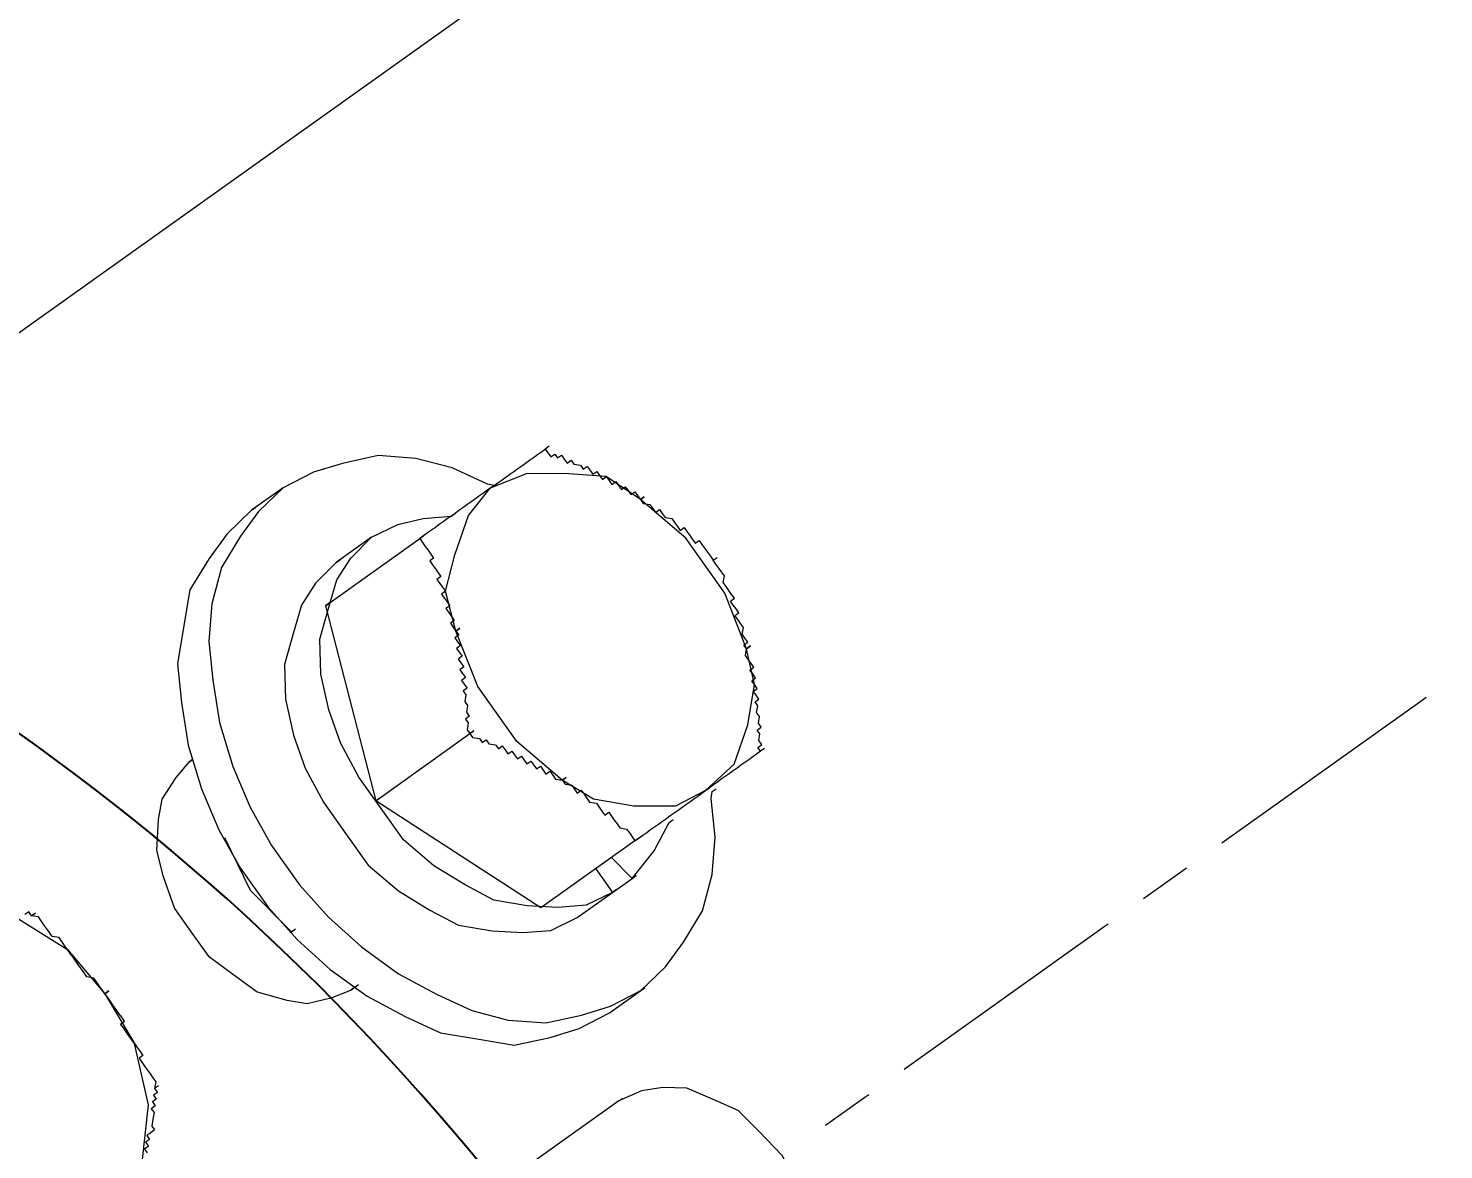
# Model space of a CAD drawing. Header units: feet. Extents: x 2321988 to 2329858, y 6722724 to 6730499.
# Drawn here: x 2326061.6606 to 2326061.8992, y 6726856.8237 to 6726857.0126 of the extents above; entities that cross this region are included whole.
import ezdxf

# ---------------------------------------------------------------- set-up
doc = ezdxf.new("R2010")
doc.units = ezdxf.units.FT
doc.header["$MEASUREMENT"] = 0
doc.header["$PDSIZE"] = 5
doc.layers.add('BESS Dimensions', color=3, linetype='Continuous')
doc.layers.add('C-BESS-EQUIPMENT', color=255, linetype='Continuous')
doc.styles.add('TG_DIMS', font='arial.ttf')
doc.dimstyles.new('TG-PROPOSED-ANNO', dxfattribs={"dimtxt": 0.1, "dimasz": 0.1, "dimexe": 0.05, "dimexo": 0.05, "dimgap": 0.02, "dimtad": 0, "dimtih": 1, "dimtoh": 1, "dimdsep": 46, "dimtxsty": 'TG_DIMS', "dimcen": 0, "dimclrd": 256, "dimclre": 256, "dimclrt": 256, "dimaunit": 1, "dimadec": 6, "dimazin": 2, "dimtfac": 1, "dimtofl": 0, "dimtmove": 1, "dimatfit": 3, "dimfxl": 1, "dimtolj": 1, "dimtzin": 0, "dimarcsym": 0})

# ---------------------------------------------------------------- blocks, each defined once
blk = doc.blocks.new('Midpoint Site Plan$0$P1730-01-0001')
at = {"color": 0, "linetype": 'ByBlock', "lineweight": -2, "extrusion": (0, 0, -1)}
blk.add_ellipse((17.214, 0), major_axis=(0, 4.086), ratio=0.833977, start_param=3.049307, end_param=6.375471, dxfattribs=at)
blk.add_ellipse((17.8421, 0), major_axis=(0, 4.086), ratio=0.833977, dxfattribs=at)
blk = doc.blocks.new('Midpoint Site Plan$0$A$C71e53a02')
at = {"lineweight": 9}
for points in [[(21.8184, 2.2462), (21.8087, 2.2462), (14.9971, 2.2462), (14.9971, -2.2559), (15.0069, -2.2559), (14.9971, -2.2559), (14.734, -2.2559)], [(17.6282, 1.681), (17.56, 1.6712), (17.5015, 1.6517), (17.4333, 1.6225), (17.3846, 1.5738), (17.3261, 1.5153), (17.2871, 1.4471), (17.2481, 1.3691), (17.2189, 1.2814), (17.1994, 1.1937), (17.1897, 1.106), (17.1897, 1.0086), (17.1994, 0.9209), (17.2189, 0.8332), (17.2481, 0.7455), (17.2871, 0.6675), (17.3261, 0.5993), (17.3846, 0.5408), (17.4333, 0.4921), (17.5015, 0.4629), (17.56, 0.4434), (17.6282, 0.4336), (17.7061, 0.4336), (17.7159, 0.4336), (17.7061, 0.4336)], [(17.7061, 1.681), (17.6379, 1.6712), (17.5795, 1.6517), (17.5113, 1.6225), (17.4528, 1.5738), (17.4041, 1.5153), (17.3651, 1.4471), (17.3261, 1.3691), (17.2969, 1.2814), (17.2774, 1.1937), (17.2676, 1.106), (17.2676, 1.0086), (17.2774, 0.9209), (17.2969, 0.8332), (17.3261, 0.7455), (17.3651, 0.6675), (17.4041, 0.5993), (17.4528, 0.5408), (17.5113, 0.4921), (17.5795, 0.4629), (17.6379, 0.4434), (17.7061, 0.4336), (17.7744, 0.4434), (17.8328, 0.4629), (17.901, 0.4921), (17.9595, 0.5408), (18.0082, 0.5993), (18.0472, 0.6675), (18.057, 0.6773), (18.0667, 0.6773)], [(18.057, 1.4373), (18.0472, 1.4373), (18.057, 1.4373), (18.0472, 1.4471), (18.0082, 1.5153), (17.9595, 1.5738), (17.901, 1.6225), (17.8328, 1.6517), (17.7744, 1.6712), (17.7061, 1.681), (17.6282, 1.681), (17.6379, 1.681)], [(17.7939, 1.4958), (17.8523, 1.4861), (17.901, 1.4666), (17.9498, 1.4373), (17.9595, 1.4373)], [(16.7901, 1.2717), (16.7901, 1.2814), (16.7804, 1.2814)], [(16.7609, 1.2912), (16.8096, 1.1742), (16.8194, 1.0573), (16.8096, 0.9404), (16.8096, 0.9306), (16.8096, 0.9209), (16.8096, 0.9111), (16.7999, 0.9111), (16.7999, 0.9014), (16.7999, 0.8916), (16.7999, 0.8819), (16.7999, 0.8722), (16.7999, 0.8624), (16.7999, 0.8527), (16.7901, 0.8429)], [(17.6477, 1.4373), (17.6379, 1.4373), (17.4918, 1.0573), (17.7256, 1.0573), (17.7354, 1.0573), (17.7256, 1.0573)], [(17.6379, 1.4373), (17.8718, 1.4373), (17.8816, 1.4373), (17.8718, 1.4373), (17.8718, 1.4276), (17.8718, 1.4179), (17.8718, 1.4081), (17.8718, 1.3984), (17.8718, 1.3886), (17.8621, 1.3886), (17.8621, 1.3789), (17.8621, 1.3691), (17.8621, 1.3594), (17.8621, 1.3496), (17.8523, 1.3496), (17.8523, 1.3399), (17.8523, 1.3302), (17.8523, 1.3204), (17.8426, 1.3204), (17.8426, 1.3107), (17.8426, 1.3009), (17.8426, 1.2912), (17.8328, 1.2912), (17.8328, 1.2814), (17.8328, 1.2717), (17.8328, 1.2619), (17.8231, 1.2619), (17.8231, 1.2522), (17.8231, 1.2425), (17.8328, 1.2425), (17.8231, 1.2425), (17.8523, 1.3204), (17.9108, 1.3691), (17.979, 1.4179), (18.0472, 1.4373), (18.0375, 1.4373), (18.0277, 1.4373), (18.018, 1.4373), (18.0082, 1.4373), (17.9985, 1.4373), (17.9887, 1.4373), (17.979, 1.4373), (17.9693, 1.4373), (17.9595, 1.4373), (17.9498, 1.4373), (17.94, 1.4373), (17.9303, 1.4373), (17.9205, 1.4373), (17.9108, 1.4373), (17.901, 1.4373), (17.8913, 1.4373), (17.8718, 1.4373)], [(17.8913, 1.4373), (17.8913, 1.4373)], [(17.901, 1.4373), (17.901, 1.4373)], [(17.9108, 1.4373), (17.9108, 1.4373)], [(17.9205, 1.4373), (17.9205, 1.4373)], [(17.9205, 1.4373), (17.9205, 1.4373)], [(17.9205, 1.4373), (17.9205, 1.4373)], [(17.9303, 1.4373), (17.9303, 1.4373)], [(17.9303, 1.4373), (17.9303, 1.4373)], [(17.94, 1.4373), (17.94, 1.4373)], [(17.94, 1.4373), (17.94, 1.4373)], [(17.9498, 1.4373), (17.9498, 1.4373)], [(17.9498, 1.4373), (17.9498, 1.4373)], [(17.9498, 1.4373), (17.9498, 1.4373)], [(17.9595, 1.4373), (17.9595, 1.4373)], [(17.9595, 1.4373), (17.9595, 1.4373)], [(17.9693, 1.4373), (17.9693, 1.4373)], [(17.9693, 1.4373), (17.9693, 1.4373)], [(17.9693, 1.4373), (17.9693, 1.4373)], [(17.979, 1.4373), (17.979, 1.4373)], [(17.979, 1.4373), (17.979, 1.4373)], [(17.9887, 1.4373), (17.9887, 1.4373)], [(17.9887, 1.4373), (17.9887, 1.4373)], [(17.9887, 1.4373), (17.9887, 1.4373)], [(17.9985, 1.4373), (17.9985, 1.4373)], [(17.9985, 1.4373), (17.9985, 1.4373)], [(18.0082, 1.4373), (18.0082, 1.4373)], [(18.0082, 1.4373), (18.0082, 1.4373)], [(18.0082, 1.4373), (18.0082, 1.4373)], [(18.0082, 1.4373), (18.0082, 1.4373)], [(18.0082, 1.4373), (18.0082, 1.4373)], [(18.0082, 1.4373), (18.0082, 1.4373)], [(18.018, 1.4373), (18.018, 1.4373)], [(18.018, 1.4373), (18.018, 1.4373)], [(18.018, 1.4373), (18.018, 1.4373)], [(18.0277, 1.4373), (18.0277, 1.4373)], [(18.0277, 1.4373), (18.0277, 1.4373)], [(18.0277, 1.4373), (18.0277, 1.4373)], [(18.0375, 1.4373), (18.0375, 1.4373)], [(18.0375, 1.4373), (18.0375, 1.4373)], [(18.0375, 1.4373), (18.0375, 1.4373)], [(18.0472, 1.4373), (18.0472, 1.4373)], [(18.1836, 0.687), (18.1836, 0.6967), (18.1934, 0.6967), (18.1934, 0.7065), (18.2031, 0.7162), (18.2031, 0.726), (18.2129, 0.726), (18.2129, 0.7357), (18.2226, 0.7455), (18.2226, 0.7552), (18.2324, 0.765), (18.2324, 0.7747), (18.2421, 0.7747), (18.2421, 0.7844), (18.2421, 0.7942), (18.2519, 0.7942), (18.2519, 0.8039), (18.2811, 0.8722), (18.3103, 0.9891), (18.3103, 1.1255), (18.2811, 1.2425), (18.2519, 1.3204), (18.1934, 1.3691), (18.1252, 1.4179), (18.0472, 1.4373), (18.057, 1.4373), (18.0667, 1.4373), (18.0764, 1.4373), (18.0862, 1.4373), (18.0959, 1.4373), (18.1057, 1.4373), (18.1154, 1.4373), (18.1252, 1.4373), (18.1349, 1.4373), (18.1447, 1.4373), (18.1544, 1.4373), (18.1642, 1.4373), (18.1739, 1.4373), (18.1836, 1.4373)], [(18.057, 1.4373), (18.057, 1.4373)], [(18.0667, 1.4373), (18.0667, 1.4373)], [(18.0764, 1.4373), (18.0764, 1.4373)], [(18.0764, 1.4373), (18.0764, 1.4373)], [(18.0764, 1.4373), (18.0764, 1.4373)], [(18.0764, 1.4373), (18.0764, 1.4373)], [(18.0862, 1.4373), (18.0862, 1.4373)], [(18.0862, 1.4373), (18.0862, 1.4373)], [(18.0862, 1.4373), (18.0862, 1.4373)], [(18.0959, 1.4373), (18.0959, 1.4373)], [(18.0959, 1.4373), (18.0959, 1.4373)], [(18.0959, 1.4373), (18.0959, 1.4373)], [(18.0959, 1.4373), (18.0959, 1.4373)], [(18.1057, 1.4373), (18.1057, 1.4373)], [(18.1057, 1.4373), (18.1057, 1.4373)], [(18.1057, 1.4373), (18.1057, 1.4373)], [(18.1154, 1.4373), (18.1154, 1.4373)], [(18.1154, 1.4373), (18.1154, 1.4373)], [(18.1154, 1.4373), (18.1154, 1.4373)], [(18.1154, 1.4373), (18.1154, 1.4373)], [(18.1154, 1.4373), (18.1154, 1.4373)], [(18.1154, 1.4373), (18.1154, 1.4373)], [(18.1252, 1.4373), (18.1252, 1.4373)], [(18.1252, 1.4373), (18.1252, 1.4373)], [(18.1252, 1.4373), (18.1252, 1.4373)], [(18.1252, 1.4373), (18.1252, 1.4373)], [(18.1252, 1.4373), (18.1252, 1.4373)], [(18.1252, 1.4373), (18.1252, 1.4373)], [(18.1252, 1.4373), (18.1252, 1.4373)], [(18.1252, 1.4373), (18.1252, 1.4373)], [(18.1349, 1.4373), (18.1349, 1.4373)], [(18.1349, 1.4373), (18.1349, 1.4373)], [(18.1349, 1.4373), (18.1349, 1.4373)], [(18.1349, 1.4373), (18.1349, 1.4373)], [(18.1349, 1.4373), (18.1349, 1.4373)], [(18.1349, 1.4373), (18.1349, 1.4373)], [(18.1349, 1.4373), (18.1349, 1.4373)], [(18.1349, 1.4373), (18.1349, 1.4373)], [(18.1349, 1.4373), (18.1349, 1.4373)], [(18.1447, 1.4373), (18.1447, 1.4373)], [(18.1447, 1.4373), (18.1447, 1.4373)], [(18.1447, 1.4373), (18.1447, 1.4373)], [(18.1447, 1.4373), (18.1447, 1.4373)], [(18.1447, 1.4373), (18.1447, 1.4373)], [(18.1447, 1.4373), (18.1447, 1.4373)], [(18.1447, 1.4373), (18.1447, 1.4373)], [(18.1447, 1.4373), (18.1447, 1.4373)], [(18.1447, 1.4373), (18.1447, 1.4373)], [(18.1544, 1.4373), (18.1544, 1.4373)], [(18.1544, 1.4373), (18.1544, 1.4373)], [(18.1544, 1.4373), (18.1544, 1.4373)], [(18.1544, 1.4373), (18.1544, 1.4373)], [(18.1544, 1.4373), (18.1544, 1.4373)], [(18.1544, 1.4373), (18.1544, 1.4373)], [(18.1544, 1.4373), (18.1544, 1.4373)], [(18.1544, 1.4373), (18.1544, 1.4373)], [(18.1544, 1.4373), (18.1544, 1.4373)], [(18.1544, 1.4373), (18.1544, 1.4373)], [(18.1642, 1.4373), (18.1642, 1.4373)], [(18.1642, 1.4373), (18.1642, 1.4373)], [(18.1642, 1.4373), (18.1642, 1.4373)], [(18.1642, 1.4373), (18.1642, 1.4373)], [(18.1642, 1.4373), (18.1642, 1.4373)], [(18.1642, 1.4373), (18.1642, 1.4373)], [(18.1642, 1.4373), (18.1642, 1.4373)], [(18.1642, 1.4373), (18.1642, 1.4373)], [(18.1739, 1.4373), (18.1739, 1.4373)], [(18.1739, 1.4373), (18.1739, 1.4373)], [(18.1739, 1.4373), (18.1739, 1.4373)], [(18.1739, 1.4373), (18.1739, 1.4373)], [(18.1739, 1.4373), (18.1739, 1.4373)], [(18.1934, 1.4373), (18.1836, 1.4373), (18.1836, 1.4179), (18.1934, 1.4179), (18.1934, 1.4081), (18.2031, 1.4081), (18.2031, 1.3984), (18.2031, 1.3886), (18.2129, 1.3886), (18.2129, 1.3789), (18.2226, 1.3691), (18.2226, 1.3594), (18.2324, 1.3594), (18.2324, 1.3496), (18.2324, 1.3399), (18.2421, 1.3399), (18.2421, 1.3302), (18.2421, 1.3204), (18.2519, 1.3204), (18.2519, 1.3107), (18.2519, 1.3009), (18.2616, 1.3009), (18.2616, 1.2912), (18.2616, 1.2814), (18.2713, 1.2814), (18.2713, 1.2717), (18.2713, 1.2619), (18.2811, 1.2619), (18.2811, 1.2522), (18.2811, 1.2425), (18.2908, 1.2425), (18.2811, 1.2425), (18.2811, 1.2327), (18.2908, 1.223), (18.2908, 1.2132), (18.2908, 1.2035), (18.3006, 1.2035), (18.3006, 1.1937), (18.3006, 1.184), (18.3103, 1.1742), (18.3103, 1.1645), (18.3103, 1.1547), (18.3103, 1.145), (18.3201, 1.145), (18.3201, 1.1353), (18.3201, 1.1255), (18.3201, 1.1158), (18.3201, 1.106), (18.3298, 1.106), (18.3298, 1.0963), (18.3298, 1.0865), (18.3298, 1.0768), (18.3298, 1.067), (18.3298, 1.0573)], [(17.8718, 1.4179), (17.8718, 1.4179)], [(17.8718, 1.4081), (17.8718, 1.4081)], [(17.8718, 1.4081), (17.8718, 1.4081)], [(17.8718, 1.4081), (17.8718, 1.4081)], [(16.7999, 0.8429), (16.7901, 0.8429), (16.7901, 0.8332), (16.7804, 0.8332), (16.7804, 0.8234), (16.7707, 0.8234), (16.7707, 0.8137), (16.7609, 0.8137), (16.7609, 0.8039), (16.7512, 0.7942), (16.7414, 0.7844), (16.7414, 0.7747), (16.7317, 0.7747), (16.7219, 0.7747), (16.7219, 0.765), (16.7122, 0.765), (16.7122, 0.7552), (16.7024, 0.7552), (16.7024, 0.7455)], [(17.8621, 1.3886), (17.8621, 1.3886)], [(17.8621, 1.3789), (17.8621, 1.3789)], [(17.8621, 1.3789), (17.8621, 1.3789)], [(17.8621, 1.3789), (17.8621, 1.3789)], [(17.8718, 1.3984), (17.8718, 1.3984)], [(17.8718, 1.3984), (17.8718, 1.3984)], [(18.2031, 1.3984), (18.2031, 1.3984)], [(18.2031, 1.3984), (18.2031, 1.3984)], [(18.2031, 1.3886), (18.2031, 1.3886)], [(18.2129, 1.3789), (18.2129, 1.3789)], [(18.2129, 1.3789), (18.2129, 1.3789)], [(18.2129, 1.3789), (18.2129, 1.3789)], [(17.8523, 1.3496), (17.8523, 1.3496)], [(17.8523, 1.3496), (17.8523, 1.3496)], [(17.8621, 1.3691), (17.8621, 1.3691)], [(17.8621, 1.3691), (17.8621, 1.3691)], [(17.8621, 1.3594), (17.8621, 1.3594)], [(17.8621, 1.3594), (17.8621, 1.3594)], [(17.8621, 1.3594), (17.8621, 1.3594)], [(17.8621, 1.3496), (17.8621, 1.3496)], [(17.8621, 1.3496), (17.8621, 1.3496)], [(18.2226, 1.3691), (18.2226, 1.3691)], [(18.2226, 1.3691), (18.2226, 1.3691)], [(18.2226, 1.3594), (18.2226, 1.3594)], [(18.2226, 1.3594), (18.2226, 1.3594)], [(18.2324, 1.3496), (18.2324, 1.3496)], [(18.2324, 1.3496), (18.2324, 1.3496)], [(17.2287, 1.3399), (17.1897, 1.3302), (17.141, 1.3107), (17.1117, 1.2814), (17.0727, 1.2327), (17.0533, 1.184), (17.0338, 1.1158), (17.0338, 1.0573), (17.0338, 0.9988), (17.0533, 0.9404), (17.0727, 0.8819), (17.1117, 0.8332), (17.141, 0.8039), (17.1897, 0.7844), (17.2287, 0.7747), (17.2384, 0.7747), (17.2287, 0.7747)], [(17.8523, 1.3399), (17.8523, 1.3399)], [(17.8523, 1.3399), (17.8523, 1.3399)], [(17.8523, 1.3399), (17.8523, 1.3399)], [(17.8523, 1.3399), (17.8523, 1.3399)], [(17.8523, 1.3399), (17.8523, 1.3399)], [(17.8523, 1.3399), (17.8523, 1.3399)], [(17.8523, 1.3302), (17.8523, 1.3302)], [(17.8523, 1.3302), (17.8523, 1.3302)], [(17.8523, 1.3302), (17.8523, 1.3302)], [(17.8523, 1.3302), (17.8523, 1.3302)], [(17.8523, 1.3302), (17.8523, 1.3302)], [(17.8523, 1.3204), (17.8523, 1.3204)], [(18.2324, 1.3399), (18.2324, 1.3399)], [(18.2421, 1.3302), (18.2421, 1.3302)], [(18.2421, 1.3302), (18.2421, 1.3302)], [(18.2421, 1.3204), (18.2421, 1.3204)], [(18.2519, 1.3204), (18.2519, 1.3204)], [(17.8426, 1.3107), (17.8426, 1.3107)], [(17.8426, 1.3107), (17.8426, 1.3107)], [(17.8426, 1.3009), (17.8426, 1.3009)], [(17.8426, 1.3009), (17.8426, 1.3009)], [(17.8426, 1.2912), (17.8426, 1.2912)], [(17.8426, 1.2912), (17.8426, 1.2912)], [(18.2519, 1.3107), (18.2519, 1.3107)], [(18.2519, 1.3107), (18.2519, 1.3107)], [(18.2519, 1.3009), (18.2519, 1.3009)], [(18.2616, 1.2912), (18.2616, 1.2912)], [(18.2616, 1.2912), (18.2616, 1.2912)], [(18.2616, 1.2912), (18.2616, 1.2912)], [(16.683, 0.7357), (16.7609, 0.8234), (16.8096, 0.9404), (16.8096, 0.9501), (16.8096, 0.9599), (16.8096, 0.9696), (16.8096, 0.9793), (16.8096, 0.9891), (16.8194, 0.9891), (16.8194, 0.9988), (16.8194, 1.0086), (16.8194, 1.0183), (16.8194, 1.0281), (16.8194, 1.0378), (16.8194, 1.0476), (16.8194, 1.0573), (16.8291, 1.0573), (16.8194, 1.0573), (16.8194, 1.067), (16.8194, 1.0768), (16.8194, 1.0865), (16.8194, 1.0963), (16.8096, 1.106), (16.8096, 1.1158), (16.8096, 1.1255), (16.8096, 1.1353), (16.8096, 1.145), (16.8096, 1.1547), (16.8096, 1.1645), (16.8096, 1.1742), (16.8096, 1.184), (16.8096, 1.1937), (16.8096, 1.2035), (16.7999, 1.2132), (16.7999, 1.223), (16.7999, 1.2327), (16.7999, 1.2425), (16.7999, 1.2522), (16.7999, 1.2619), (16.7901, 1.2717), (16.7999, 1.2717)], [(16.7901, 1.2814), (16.7901, 1.2814)], [(16.7901, 1.2814), (16.7901, 1.2814)], [(16.7901, 1.2717), (16.7901, 1.2717)], [(16.7999, 1.2619), (16.7999, 1.2619)], [(17.8328, 1.2814), (17.8328, 1.2814)], [(17.8328, 1.2814), (17.8328, 1.2814)], [(17.8328, 1.2717), (17.8328, 1.2717)], [(17.8328, 1.2717), (17.8328, 1.2717)], [(17.8328, 1.2619), (17.8328, 1.2619)], [(18.2616, 1.2814), (18.2616, 1.2814)], [(18.2713, 1.2717), (18.2713, 1.2717)], [(18.2713, 1.2717), (18.2713, 1.2717)], [(18.2713, 1.2619), (18.2713, 1.2619)], [(18.2713, 1.2619), (18.2713, 1.2619)], [(16.7999, 1.2522), (16.7999, 1.2522)], [(16.7999, 1.2522), (16.7999, 1.2522)], [(16.7999, 1.2425), (16.7999, 1.2425)], [(16.7999, 1.2425), (16.7999, 1.2425)], [(16.7999, 1.2327), (16.7999, 1.2327)], [(18.1934, 0.687), (18.1836, 0.687), (18.1739, 0.687), (18.1642, 0.687), (18.1544, 0.687), (18.1447, 0.687), (18.1349, 0.687), (18.1252, 0.687), (18.1154, 0.687), (18.1057, 0.687), (18.0959, 0.687), (18.0862, 0.687), (18.0764, 0.687), (18.0667, 0.687), (18.057, 0.687), (18.0472, 0.687), (18.057, 0.687), (18.0472, 0.687), (17.979, 0.6967), (17.9108, 0.7455), (17.8523, 0.8039), (17.8231, 0.8722), (17.8328, 0.8722), (17.8231, 0.8722), (17.7939, 0.9891), (17.7939, 1.1255), (17.8231, 1.2425), (17.8231, 1.2327), (17.8133, 1.2327), (17.8133, 1.223), (17.8133, 1.2132), (17.8036, 1.2132), (17.8036, 1.2035), (17.8036, 1.1937), (17.7939, 1.1937), (17.7939, 1.184), (17.7939, 1.1742), (17.7841, 1.1742), (17.7841, 1.1645), (17.7841, 1.1547), (17.7744, 1.1547), (17.7744, 1.145), (17.7744, 1.1353), (17.7646, 1.1353), (17.7646, 1.1255), (17.7549, 1.1158), (17.7549, 1.106), (17.7451, 1.0963), (17.7451, 1.0865), (17.7354, 1.0865), (17.7354, 1.0768), (17.7256, 1.067), (17.7256, 1.0573), (17.7256, 1.0476), (17.7354, 1.0378), (17.7354, 1.0281), (17.7451, 1.0281), (17.7451, 1.0183), (17.7549, 1.0086), (17.7549, 0.9988), (17.7646, 0.9988), (17.7646, 0.9891), (17.7646, 0.9793), (17.7744, 0.9793), (17.7744, 0.9696), (17.7744, 0.9599), (17.7841, 0.9599), (17.7841, 0.9501), (17.7841, 0.9404), (17.7939, 0.9404), (17.7939, 0.9306), (17.7939, 0.9209), (17.8036, 0.9209), (17.8036, 0.9111), (17.8036, 0.9014), (17.8133, 0.9014), (17.8133, 0.8916), (17.8133, 0.8819), (17.8231, 0.8722), (17.8231, 0.8624), (17.8328, 0.8527), (17.8328, 0.8429), (17.8328, 0.8332), (17.8426, 0.8332), (17.8426, 0.8234), (17.8426, 0.8137), (17.8426, 0.8039), (17.8523, 0.7942), (17.8523, 0.7844), (17.8523, 0.7747), (17.8523, 0.765), (17.8621, 0.765), (17.8621, 0.7552), (17.8621, 0.7455), (17.8621, 0.7357), (17.8621, 0.726), (17.8718, 0.7162), (17.8718, 0.7065), (17.8718, 0.6967), (17.8718, 0.687), (17.8816, 0.687), (17.8718, 0.687), (17.6379, 0.687), (17.4918, 1.0573), (17.5015, 1.0573)], [(17.8133, 1.2327), (17.8133, 1.2327)], [(17.8231, 1.2425), (17.8231, 1.2425)], [(18.2811, 1.2522), (18.2811, 1.2522)], [(18.2811, 1.2425), (18.2811, 1.2425)], [(16.7999, 1.223), (16.7999, 1.223)], [(16.7999, 1.223), (16.7999, 1.223)], [(16.7999, 1.2132), (16.7999, 1.2132)], [(16.7999, 1.2132), (16.7999, 1.2132)], [(16.8096, 1.2035), (16.8096, 1.2035)], [(16.8096, 1.2035), (16.8096, 1.2035)], [(17.8036, 1.2132), (17.8036, 1.2132)], [(17.8036, 1.2035), (17.8036, 1.2035)], [(17.8036, 1.2035), (17.8036, 1.2035)], [(17.8133, 1.223), (17.8133, 1.223)], [(17.8133, 1.223), (17.8133, 1.223)], [(17.8133, 1.223), (17.8133, 1.223)], [(18.2908, 1.223), (18.2908, 1.223)], [(18.2908, 1.223), (18.2908, 1.223)], [(18.2908, 1.223), (18.2908, 1.223)], [(18.2908, 1.2132), (18.2908, 1.2132)], [(18.2908, 1.2132), (18.2908, 1.2132)], [(18.3006, 1.2035), (18.3006, 1.2035)], [(16.8096, 1.1937), (16.8096, 1.1937)], [(16.8096, 1.1937), (16.8096, 1.1937)], [(16.8096, 1.184), (16.8096, 1.184)], [(16.8096, 1.184), (16.8096, 1.184)], [(16.8096, 1.1742), (16.8096, 1.1742)], [(16.8096, 1.1742), (16.8096, 1.1742)], [(17.1994, 1.1742), (17.1799, 1.0573), (17.1994, 0.9404), (17.2092, 0.9404)], [(17.7939, 1.184), (17.7939, 1.184)], [(17.7939, 1.184), (17.7939, 1.184)], [(17.7939, 1.184), (17.7939, 1.184)], [(17.7939, 1.1742), (17.7939, 1.1742)], [(17.8036, 1.1937), (17.8036, 1.1937)], [(18.3006, 1.1937), (18.3006, 1.1937)], [(18.3006, 1.1937), (18.3006, 1.1937)], [(18.3006, 1.184), (18.3006, 1.184)], [(18.3006, 1.184), (18.3006, 1.184)], [(18.3006, 1.184), (18.3006, 1.184)], [(18.3103, 1.1742), (18.3103, 1.1742)], [(18.3103, 1.1742), (18.3103, 1.1742)], [(16.8096, 1.1645), (16.8096, 1.1645)], [(16.8096, 1.1645), (16.8096, 1.1645)], [(16.8096, 1.1547), (16.8096, 1.1547)], [(16.8096, 1.1547), (16.8096, 1.1547)], [(16.8096, 1.145), (16.8096, 1.145)], [(17.7744, 1.1547), (17.7744, 1.1547)], [(17.7744, 1.145), (17.7744, 1.145)], [(17.7744, 1.145), (17.7744, 1.145)], [(17.7841, 1.1645), (17.7841, 1.1645)], [(17.7841, 1.1645), (17.7841, 1.1645)], [(17.7841, 1.1547), (17.7841, 1.1547)], [(18.3103, 1.1645), (18.3103, 1.1645)], [(18.3103, 1.1645), (18.3103, 1.1645)], [(18.3103, 1.1645), (18.3103, 1.1645)], [(18.3103, 1.1547), (18.3103, 1.1547)], [(18.3103, 1.1547), (18.3103, 1.1547)], [(18.3103, 1.1547), (18.3103, 1.1547)], [(18.3103, 1.1547), (18.3103, 1.1547)], [(18.3103, 1.1547), (18.3103, 1.1547)], [(18.3103, 1.1547), (18.3103, 1.1547)], [(18.3103, 1.145), (18.3103, 1.145)], [(18.3103, 1.145), (18.3103, 1.145)], [(18.3201, 1.145), (18.3201, 1.145)], [(18.3201, 1.145), (18.3201, 1.145)], [(18.3201, 1.145), (18.3201, 1.145)], [(16.8096, 1.1353), (16.8096, 1.1353)], [(16.8096, 1.1353), (16.8096, 1.1353)], [(16.8096, 1.1255), (16.8096, 1.1255)], [(16.8096, 1.1255), (16.8096, 1.1255)], [(17.7646, 1.1353), (17.7646, 1.1353)], [(17.7646, 1.1255), (17.7646, 1.1255)], [(17.7646, 1.1255), (17.7646, 1.1255)], [(17.7646, 1.1255), (17.7646, 1.1255)], [(18.3201, 1.1353), (18.3201, 1.1353)], [(18.3201, 1.1353), (18.3201, 1.1353)], [(18.3201, 1.1353), (18.3201, 1.1353)], [(18.3201, 1.1255), (18.3201, 1.1255)], [(18.3201, 1.1255), (18.3201, 1.1255)], [(18.3201, 1.1255), (18.3201, 1.1255)], [(16.8096, 1.1158), (16.8096, 1.1158)], [(16.8096, 1.1158), (16.8096, 1.1158)], [(16.8096, 1.106), (16.8096, 1.106)], [(16.8194, 1.0963), (16.8194, 1.0963)], [(17.7451, 1.0963), (17.7451, 1.0963)], [(17.7451, 1.0963), (17.7451, 1.0963)], [(17.7451, 1.0963), (17.7451, 1.0963)], [(17.7549, 1.1158), (17.7549, 1.1158)], [(17.7549, 1.1158), (17.7549, 1.1158)], [(17.7549, 1.106), (17.7549, 1.106)], [(17.7549, 1.106), (17.7549, 1.106)], [(18.3201, 1.1158), (18.3201, 1.1158)], [(18.3201, 1.1158), (18.3201, 1.1158)], [(18.3201, 1.106), (18.3201, 1.106)], [(18.3298, 1.0963), (18.3298, 1.0963)], [(18.3298, 1.0963), (18.3298, 1.0963)], [(18.3298, 1.0963), (18.3298, 1.0963)], [(17.7354, 1.0768), (17.7354, 1.0768)], [(18.3298, 1.0865), (18.3298, 1.0865)], [(18.3298, 1.0865), (18.3298, 1.0865)], [(18.3298, 1.0768), (18.3298, 1.0768)], [(18.3298, 1.0768), (18.3298, 1.0768)], [(18.3298, 1.067), (18.3298, 1.067)], [(16.8194, 1.0476), (16.8194, 1.0476)], [(16.8194, 1.0378), (16.8194, 1.0378)], [(16.8194, 1.0378), (16.8194, 1.0378)], [(17.7256, 1.0476), (17.7256, 1.0476)], [(17.7354, 1.0378), (17.7354, 1.0378)], [(17.8718, 0.687), (17.8913, 0.687), (17.901, 0.687), (17.9108, 0.687), (17.9205, 0.687), (17.9303, 0.687), (17.94, 0.687), (17.9498, 0.687), (17.9595, 0.687), (17.9693, 0.687), (17.979, 0.687), (17.9887, 0.687), (17.9985, 0.687), (18.0082, 0.687), (18.018, 0.687), (18.0277, 0.687), (18.0375, 0.687), (18.0472, 0.687), (18.1252, 0.6967), (18.1934, 0.7455), (18.2519, 0.8039), (18.2519, 0.8137), (18.2616, 0.8137), (18.2616, 0.8234), (18.2616, 0.8332), (18.2713, 0.8332), (18.2713, 0.8429), (18.2713, 0.8527), (18.2713, 0.8624), (18.2811, 0.8722), (18.2908, 0.8722), (18.2811, 0.8722), (18.2811, 0.8819), (18.2908, 0.8819), (18.2908, 0.8916), (18.2908, 0.9014), (18.3006, 0.9111), (18.3006, 0.9209), (18.3006, 0.9306), (18.3006, 0.9404), (18.3103, 0.9404), (18.3103, 0.9501), (18.3103, 0.9599), (18.3103, 0.9696), (18.3201, 0.9696), (18.3201, 0.9793), (18.3201, 0.9891), (18.3201, 0.9988), (18.3201, 1.0086), (18.3298, 1.0183), (18.3298, 1.0281), (18.3298, 1.0378), (18.3298, 1.0476), (18.3298, 1.0573), (18.3396, 1.0573)], [(18.3298, 1.0476), (18.3298, 1.0476)], [(18.3298, 1.0378), (18.3298, 1.0378)], [(16.8194, 1.0281), (16.8194, 1.0281)], [(16.8194, 1.0281), (16.8194, 1.0281)], [(16.8194, 1.0183), (16.8194, 1.0183)], [(16.8194, 1.0086), (16.8194, 1.0086)], [(16.8194, 1.0086), (16.8194, 1.0086)], [(17.7354, 1.0281), (17.7354, 1.0281)], [(17.7451, 1.0183), (17.7451, 1.0183)], [(17.7451, 1.0183), (17.7451, 1.0183)], [(17.7451, 1.0183), (17.7451, 1.0183)], [(17.7549, 1.0086), (17.7549, 1.0086)], [(17.7549, 1.0086), (17.7549, 1.0086)], [(18.3201, 1.0086), (18.3201, 1.0086)], [(18.3201, 1.0086), (18.3201, 1.0086)], [(18.3298, 1.0281), (18.3298, 1.0281)], [(18.3298, 1.0281), (18.3298, 1.0281)], [(18.3298, 1.0183), (18.3298, 1.0183)], [(18.3298, 1.0183), (18.3298, 1.0183)], [(18.3298, 1.0183), (18.3298, 1.0183)], [(16.8096, 0.9793), (16.8096, 0.9793)], [(16.8096, 0.9793), (16.8096, 0.9793)], [(16.8194, 0.9988), (16.8194, 0.9988)], [(16.8194, 0.9988), (16.8194, 0.9988)], [(16.8194, 0.9891), (16.8194, 0.9891)], [(17.7549, 0.9988), (17.7549, 0.9988)], [(17.7549, 0.9988), (17.7549, 0.9988)], [(17.7646, 0.9891), (17.7646, 0.9891)], [(17.7646, 0.9891), (17.7646, 0.9891)], [(17.7646, 0.9793), (17.7646, 0.9793)], [(18.3201, 0.9988), (18.3201, 0.9988)], [(18.3201, 0.9988), (18.3201, 0.9988)], [(18.3201, 0.9988), (18.3201, 0.9988)], [(18.3201, 0.9891), (18.3201, 0.9891)], [(18.3201, 0.9891), (18.3201, 0.9891)], [(18.3201, 0.9793), (18.3201, 0.9793)], [(18.3201, 0.9793), (18.3201, 0.9793)], [(16.8096, 0.9696), (16.8096, 0.9696)], [(16.8096, 0.9696), (16.8096, 0.9696)], [(16.8096, 0.9599), (16.8096, 0.9599)], [(16.8096, 0.9599), (16.8096, 0.9599)], [(16.8096, 0.9501), (16.8096, 0.9501)], [(17.7744, 0.9696), (17.7744, 0.9696)], [(17.7744, 0.9696), (17.7744, 0.9696)], [(17.7744, 0.9696), (17.7744, 0.9696)], [(17.7841, 0.9599), (17.7841, 0.9599)], [(17.7841, 0.9501), (17.7841, 0.9501)], [(17.7841, 0.9501), (17.7841, 0.9501)], [(18.3103, 0.9696), (18.3103, 0.9696)], [(18.3103, 0.9599), (18.3103, 0.9599)], [(18.3103, 0.9599), (18.3103, 0.9599)], [(18.3103, 0.9501), (18.3103, 0.9501)], [(18.3103, 0.9501), (18.3103, 0.9501)], [(18.3201, 0.9696), (18.3201, 0.9696)], [(16.8096, 0.9404), (16.8096, 0.9404)], [(16.8096, 0.9404), (16.8096, 0.9404)], [(16.8096, 0.9306), (16.8096, 0.9306)], [(16.8096, 0.9306), (16.8096, 0.9306)], [(16.8096, 0.9209), (16.8096, 0.9209)], [(16.8096, 0.9209), (16.8096, 0.9209)], [(17.7939, 0.9404), (17.7939, 0.9404)], [(17.7939, 0.9404), (17.7939, 0.9404)], [(17.7939, 0.9306), (17.7939, 0.9306)], [(17.7939, 0.9306), (17.7939, 0.9306)], [(17.8036, 0.9209), (17.8036, 0.9209)], [(18.3006, 0.9306), (18.3006, 0.9306)], [(18.3006, 0.9306), (18.3006, 0.9306)], [(18.3006, 0.9209), (18.3006, 0.9209)], [(18.3006, 0.9209), (18.3006, 0.9209)], [(18.3103, 0.9404), (18.3103, 0.9404)], [(18.3103, 0.9404), (18.3103, 0.9404)], [(16.7999, 0.9014), (16.7999, 0.9014)], [(16.7999, 0.9014), (16.7999, 0.9014)], [(16.7999, 0.8916), (16.7999, 0.8916)], [(16.7999, 0.8916), (16.7999, 0.8916)], [(16.8096, 0.9111), (16.8096, 0.9111)], [(17.8036, 0.9111), (17.8036, 0.9111)], [(17.8036, 0.9111), (17.8036, 0.9111)], [(17.8036, 0.9014), (17.8036, 0.9014)], [(17.8133, 0.9014), (17.8133, 0.9014)], [(17.8133, 0.8916), (17.8133, 0.8916)], [(18.2908, 0.9014), (18.2908, 0.9014)], [(18.2908, 0.9014), (18.2908, 0.9014)], [(18.2908, 0.9014), (18.2908, 0.9014)], [(18.2908, 0.8916), (18.2908, 0.8916)], [(18.2908, 0.8916), (18.2908, 0.8916)], [(18.3006, 0.9111), (18.3006, 0.9111)], [(18.3006, 0.9111), (18.3006, 0.9111)], [(16.7999, 0.8819), (16.7999, 0.8819)], [(16.7999, 0.8722), (16.7999, 0.8722)], [(17.8231, 0.8624), (17.8231, 0.8624)], [(17.8231, 0.8624), (17.8231, 0.8624)], [(18.2811, 0.8722), (18.2811, 0.8722)], [(18.2908, 0.8819), (18.2908, 0.8819)], [(16.7804, 0.8332), (16.7804, 0.8332)], [(16.7901, 0.8332), (16.7901, 0.8332)], [(16.7901, 0.8332), (16.7901, 0.8332)], [(17.8328, 0.8527), (17.8328, 0.8527)], [(17.8328, 0.8527), (17.8328, 0.8527)], [(17.8328, 0.8429), (17.8328, 0.8429)], [(17.8328, 0.8429), (17.8328, 0.8429)], [(17.8328, 0.8332), (17.8328, 0.8332)], [(17.8328, 0.8332), (17.8328, 0.8332)], [(18.2616, 0.8332), (18.2616, 0.8332)], [(18.2616, 0.8332), (18.2616, 0.8332)], [(18.2713, 0.8429), (18.2713, 0.8429)], [(18.2713, 0.8429), (18.2713, 0.8429)], [(16.7609, 0.8039), (16.7609, 0.8039)], [(16.7609, 0.8039), (16.7609, 0.8039)], [(16.7609, 0.8039), (16.7609, 0.8039)], [(16.7609, 0.8039), (16.7609, 0.8039)], [(16.7609, 0.8039), (16.7609, 0.8039)], [(16.7609, 0.8039), (16.7609, 0.8039)], [(16.7609, 0.8039), (16.7609, 0.8039)], [(16.7609, 0.8039), (16.7609, 0.8039)], [(16.7609, 0.8039), (16.7609, 0.8039)], [(16.7609, 0.8039), (16.7609, 0.8039)], [(16.7609, 0.8039), (16.7609, 0.8039)], [(16.7707, 0.8137), (16.7707, 0.8137)], [(16.7707, 0.8137), (16.7707, 0.8137)], [(16.7707, 0.8137), (16.7707, 0.8137)], [(16.7707, 0.8137), (16.7707, 0.8137)], [(16.7707, 0.8137), (16.7707, 0.8137)], [(16.7804, 0.8234), (16.7804, 0.8234)], [(16.7804, 0.8234), (16.7804, 0.8234)], [(16.7804, 0.8234), (16.7804, 0.8234)], [(16.7804, 0.8234), (16.7804, 0.8234)], [(17.8426, 0.8234), (17.8426, 0.8234)], [(17.8426, 0.8234), (17.8426, 0.8234)], [(17.8426, 0.8137), (17.8426, 0.8137)], [(17.8426, 0.8137), (17.8426, 0.8137)], [(17.8426, 0.8039), (17.8426, 0.8039)], [(17.8426, 0.8039), (17.8426, 0.8039)], [(18.2519, 0.8137), (18.2519, 0.8137)], [(18.2519, 0.8039), (18.2519, 0.8039)], [(18.2519, 0.8039), (18.2519, 0.8039)], [(18.2616, 0.8234), (18.2616, 0.8234)], [(18.2616, 0.8234), (18.2616, 0.8234)], [(16.7317, 0.7747), (16.7317, 0.7747)], [(16.7317, 0.7747), (16.7317, 0.7747)], [(16.7317, 0.7747), (16.7317, 0.7747)], [(16.7317, 0.7747), (16.7317, 0.7747)], [(16.7317, 0.7747), (16.7317, 0.7747)], [(16.7317, 0.7747), (16.7317, 0.7747)], [(16.7317, 0.7747), (16.7317, 0.7747)], [(16.7317, 0.7747), (16.7317, 0.7747)], [(16.7317, 0.7747), (16.7317, 0.7747)], [(16.7414, 0.7844), (16.7414, 0.7844)], [(16.7414, 0.7844), (16.7414, 0.7844)], [(16.7414, 0.7844), (16.7414, 0.7844)], [(16.7414, 0.7844), (16.7414, 0.7844)], [(16.7414, 0.7844), (16.7414, 0.7844)], [(16.7414, 0.7844), (16.7414, 0.7844)], [(16.7414, 0.7844), (16.7414, 0.7844)], [(16.7414, 0.7844), (16.7414, 0.7844)], [(16.7414, 0.7844), (16.7414, 0.7844)], [(16.7414, 0.7844), (16.7414, 0.7844)], [(16.7512, 0.7942), (16.7512, 0.7942)], [(16.7512, 0.7942), (16.7512, 0.7942)], [(16.7512, 0.7942), (16.7512, 0.7942)], [(16.7512, 0.7942), (16.7512, 0.7942)], [(16.7512, 0.7942), (16.7512, 0.7942)], [(16.7512, 0.7942), (16.7512, 0.7942)], [(16.7512, 0.7942), (16.7512, 0.7942)], [(16.7512, 0.7942), (16.7512, 0.7942)], [(16.7512, 0.7942), (16.7512, 0.7942)], [(16.7512, 0.7942), (16.7512, 0.7942)], [(16.7512, 0.7942), (16.7512, 0.7942)], [(17.2384, 0.7747), (17.2481, 0.7747)], [(17.8523, 0.7942), (17.8523, 0.7942)], [(17.8523, 0.7942), (17.8523, 0.7942)], [(17.8523, 0.7942), (17.8523, 0.7942)], [(17.8523, 0.7844), (17.8523, 0.7844)], [(17.8523, 0.7844), (17.8523, 0.7844)], [(17.8523, 0.7747), (17.8523, 0.7747)], [(17.8523, 0.7747), (17.8523, 0.7747)], [(18.2324, 0.7747), (18.2324, 0.7747)], [(18.2421, 0.7942), (18.2421, 0.7942)], [(18.2421, 0.7942), (18.2421, 0.7942)], [(18.2421, 0.7844), (18.2421, 0.7844)], [(18.2421, 0.7844), (18.2421, 0.7844)], [(16.7024, 0.7552), (16.7024, 0.7552)], [(16.7122, 0.7552), (16.7122, 0.7552)], [(16.7122, 0.7552), (16.7122, 0.7552)], [(16.7122, 0.7552), (16.7122, 0.7552)], [(16.7122, 0.7552), (16.7122, 0.7552)], [(16.7122, 0.7552), (16.7122, 0.7552)], [(16.7122, 0.7552), (16.7122, 0.7552)], [(16.7122, 0.7552), (16.7122, 0.7552)], [(16.7122, 0.7552), (16.7122, 0.7552)], [(16.7219, 0.765), (16.7219, 0.765)], [(16.7219, 0.765), (16.7219, 0.765)], [(16.7219, 0.765), (16.7219, 0.765)], [(16.7219, 0.765), (16.7219, 0.765)], [(16.7219, 0.765), (16.7219, 0.765)], [(16.7219, 0.765), (16.7219, 0.765)], [(16.7219, 0.765), (16.7219, 0.765)], [(16.7219, 0.765), (16.7219, 0.765)], [(16.7219, 0.765), (16.7219, 0.765)], [(17.8523, 0.765), (17.8523, 0.765)], [(17.8621, 0.765), (17.8621, 0.765)], [(17.8621, 0.7552), (17.8621, 0.7552)], [(17.8621, 0.7552), (17.8621, 0.7552)], [(17.8621, 0.7455), (17.8621, 0.7455)], [(17.8621, 0.7455), (17.8621, 0.7455)], [(18.2226, 0.7552), (18.2226, 0.7552)], [(18.2226, 0.7552), (18.2226, 0.7552)], [(18.2226, 0.7455), (18.2226, 0.7455)], [(18.2226, 0.7455), (18.2226, 0.7455)], [(18.2324, 0.765), (18.2324, 0.765)], [(18.2324, 0.765), (18.2324, 0.765)], [(18.2324, 0.765), (18.2324, 0.765)], [(17.8621, 0.7357), (17.8621, 0.7357)], [(17.8621, 0.7357), (17.8621, 0.7357)], [(17.8621, 0.7357), (17.8621, 0.7357)], [(17.8621, 0.726), (17.8621, 0.726)], [(17.8621, 0.726), (17.8621, 0.726)], [(17.8718, 0.7162), (17.8718, 0.7162)], [(17.8718, 0.7162), (17.8718, 0.7162)], [(17.8718, 0.7162), (17.8718, 0.7162)], [(18.2031, 0.726), (18.2031, 0.726)], [(18.2031, 0.7162), (18.2031, 0.7162)], [(18.2031, 0.7162), (18.2031, 0.7162)], [(18.2031, 0.7162), (18.2031, 0.7162)], [(18.2129, 0.7357), (18.2129, 0.7357)], [(18.2129, 0.7357), (18.2129, 0.7357)], [(18.2129, 0.7357), (18.2129, 0.7357)], [(17.7744, 0.687), (17.7744, 0.6285), (17.7841, 0.6285), (17.7744, 0.6285), (17.8231, 0.6285), (17.8328, 0.6285), (17.8231, 0.6285)], [(17.8133, 0.687), (17.8231, 0.6285), (17.8913, 0.648), (17.9498, 0.6773), (17.9595, 0.6773)], [(17.8718, 0.7065), (17.8718, 0.7065)], [(17.8718, 0.6967), (17.8718, 0.6967)], [(17.8718, 0.687), (17.8718, 0.687)], [(17.8913, 0.687), (17.8913, 0.687)], [(17.901, 0.687), (17.901, 0.687)], [(17.9108, 0.687), (17.9108, 0.687)], [(17.9205, 0.687), (17.9205, 0.687)], [(17.9205, 0.687), (17.9205, 0.687)], [(17.9205, 0.687), (17.9205, 0.687)], [(17.9303, 0.687), (17.9303, 0.687)], [(17.9303, 0.687), (17.9303, 0.687)], [(17.94, 0.687), (17.94, 0.687)], [(17.94, 0.687), (17.94, 0.687)], [(17.9498, 0.687), (17.9498, 0.687)], [(17.9498, 0.687), (17.9498, 0.687)], [(17.9498, 0.687), (17.9498, 0.687)], [(17.9595, 0.687), (17.9595, 0.687)], [(17.9595, 0.687), (17.9595, 0.687)], [(17.9693, 0.687), (17.9693, 0.687)], [(17.9693, 0.687), (17.9693, 0.687)], [(17.9693, 0.687), (17.9693, 0.687)], [(17.979, 0.687), (17.979, 0.687)], [(17.979, 0.687), (17.979, 0.687)], [(17.9887, 0.687), (17.9887, 0.687)], [(17.9887, 0.687), (17.9887, 0.687)], [(17.9887, 0.687), (17.9887, 0.687)], [(17.9985, 0.687), (17.9985, 0.687)], [(17.9985, 0.687), (17.9985, 0.687)], [(18.0082, 0.687), (18.0082, 0.687)], [(18.0082, 0.687), (18.0082, 0.687)], [(18.0082, 0.687), (18.0082, 0.687)], [(18.0082, 0.687), (18.0082, 0.687)], [(18.0082, 0.687), (18.0082, 0.687)], [(18.0082, 0.687), (18.0082, 0.687)], [(18.018, 0.687), (18.018, 0.687)], [(18.018, 0.687), (18.018, 0.687)], [(18.018, 0.687), (18.018, 0.687)], [(18.0277, 0.687), (18.0277, 0.687)], [(18.0277, 0.687), (18.0277, 0.687)], [(18.0277, 0.687), (18.0277, 0.687)], [(18.0375, 0.687), (18.0375, 0.687)], [(18.0375, 0.687), (18.0375, 0.687)], [(18.0375, 0.687), (18.0375, 0.687)], [(18.0472, 0.687), (18.0472, 0.687)], [(18.057, 0.687), (18.057, 0.687)], [(18.0667, 0.687), (18.0667, 0.687)], [(18.0764, 0.687), (18.0764, 0.687)], [(18.0764, 0.687), (18.0764, 0.687)], [(18.0764, 0.687), (18.0764, 0.687)], [(18.0764, 0.687), (18.0764, 0.687)], [(18.0862, 0.687), (18.0862, 0.687)], [(18.0862, 0.687), (18.0862, 0.687)], [(18.0862, 0.687), (18.0862, 0.687)], [(18.0959, 0.687), (18.0959, 0.687)], [(18.0959, 0.687), (18.0959, 0.687)], [(18.0959, 0.687), (18.0959, 0.687)], [(18.0959, 0.687), (18.0959, 0.687)], [(18.1057, 0.687), (18.1057, 0.687)], [(18.1057, 0.687), (18.1057, 0.687)], [(18.1057, 0.687), (18.1057, 0.687)], [(18.1154, 0.687), (18.1154, 0.687)], [(18.1154, 0.687), (18.1154, 0.687)], [(18.1154, 0.687), (18.1154, 0.687)], [(18.1154, 0.687), (18.1154, 0.687)], [(18.1154, 0.687), (18.1154, 0.687)], [(18.1154, 0.687), (18.1154, 0.687)], [(18.1252, 0.687), (18.1252, 0.687)], [(18.1252, 0.687), (18.1252, 0.687)], [(18.1252, 0.687), (18.1252, 0.687)], [(18.1252, 0.687), (18.1252, 0.687)], [(18.1252, 0.687), (18.1252, 0.687)], [(18.1252, 0.687), (18.1252, 0.687)], [(18.1252, 0.687), (18.1252, 0.687)], [(18.1252, 0.687), (18.1252, 0.687)], [(18.1349, 0.687), (18.1349, 0.687)], [(18.1349, 0.687), (18.1349, 0.687)], [(18.1349, 0.687), (18.1349, 0.687)], [(18.1349, 0.687), (18.1349, 0.687)], [(18.1349, 0.687), (18.1349, 0.687)], [(18.1349, 0.687), (18.1349, 0.687)], [(18.1349, 0.687), (18.1349, 0.687)], [(18.1349, 0.687), (18.1349, 0.687)], [(18.1349, 0.687), (18.1349, 0.687)], [(18.1447, 0.687), (18.1447, 0.687)], [(18.1447, 0.687), (18.1447, 0.687)], [(18.1447, 0.687), (18.1447, 0.687)], [(18.1447, 0.687), (18.1447, 0.687)], [(18.1447, 0.687), (18.1447, 0.687)], [(18.1447, 0.687), (18.1447, 0.687)], [(18.1447, 0.687), (18.1447, 0.687)], [(18.1447, 0.687), (18.1447, 0.687)], [(18.1447, 0.687), (18.1447, 0.687)], [(18.1544, 0.687), (18.1544, 0.687)], [(18.1544, 0.687), (18.1544, 0.687)], [(18.1544, 0.687), (18.1544, 0.687)], [(18.1544, 0.687), (18.1544, 0.687)], [(18.1544, 0.687), (18.1544, 0.687)], [(18.1544, 0.687), (18.1544, 0.687)], [(18.1544, 0.687), (18.1544, 0.687)], [(18.1544, 0.687), (18.1544, 0.687)], [(18.1544, 0.687), (18.1544, 0.687)], [(18.1544, 0.687), (18.1544, 0.687)], [(18.1642, 0.687), (18.1642, 0.687)], [(18.1642, 0.687), (18.1642, 0.687)], [(18.1642, 0.687), (18.1642, 0.687)], [(18.1642, 0.687), (18.1642, 0.687)], [(18.1642, 0.687), (18.1642, 0.687)], [(18.1642, 0.687), (18.1642, 0.687)], [(18.1642, 0.687), (18.1642, 0.687)], [(18.1642, 0.687), (18.1642, 0.687)], [(18.1739, 0.687), (18.1739, 0.687)], [(18.1739, 0.687), (18.1739, 0.687)], [(18.1739, 0.687), (18.1739, 0.687)], [(18.1739, 0.687), (18.1739, 0.687)], [(18.1739, 0.687), (18.1739, 0.687)], [(18.1836, 0.687), (18.1836, 0.687)], [(18.1934, 0.7065), (18.1934, 0.7065)], [(17.6282, 0.4336), (17.6379, 0.4336)], [(17.141, -0.2875), (17.5405, -0.2875), (17.5892, -0.2777), (17.6282, -0.2582), (17.6672, -0.2193), (17.6964, -0.1803), (17.7256, -0.1218), (17.7354, -0.0633), (17.7451, -0.0049), (17.7354, 0.0633), (17.7256, 0.1218), (17.6964, 0.1705), (17.6672, 0.2193), (17.6282, 0.2485), (17.5892, 0.268), (17.5405, 0.2777), (17.5502, 0.2777)], [(17.5405, 0.2777), (17.141, 0.2777), (17.1507, 0.2777)]]:
    blk.add_lwpolyline(points, dxfattribs=at)
for points in [[(17.5795, 0.6675), (17.6282, 0.6383), (17.6867, 0.6285), (17.7744, 0.6285), (17.7159, 0.6383), (17.6672, 0.6675), (17.6184, 0.7065), (17.5697, 0.7552), (17.5405, 0.8137), (17.5113, 0.8819), (17.4918, 0.9599), (17.4918, 1.0378), (17.4918, 1.1158), (17.5015, 1.1937), (17.521, 1.2619), (17.5502, 1.3302), (17.5892, 1.3886), (17.6379, 1.4276), (17.6867, 1.4666), (17.7354, 1.4861), (17.7939, 1.4958), (17.7061, 1.4958), (17.7159, 1.4958), (17.7061, 1.4958), (17.6477, 1.4861), (17.599, 1.4666), (17.5502, 1.4276), (17.5015, 1.3886), (17.4625, 1.3302), (17.4333, 1.2619), (17.4138, 1.1937), (17.4041, 1.1158), (17.4041, 1.0378), (17.4041, 0.9599), (17.4236, 0.8819), (17.4528, 0.8137), (17.482, 0.7552), (17.5307, 0.7065)], [(17.2384, 1.3399), (17.2287, 1.3399)]]:
    blk.add_lwpolyline(points, close=True, dxfattribs=at)
at = {"lineweight": 5}
for points in [[(17.8523, -0.0049), (17.9498, -0.0049), (17.9595, -0.0049)], [(18.0472, -0.0049), (18.5442, -0.0049), (18.5539, -0.0049)], [(18.6416, -0.0049), (18.7391, -0.0049), (18.7488, -0.0049)], [(18.8365, -0.0049), (19.3335, -0.0049), (19.3433, -0.0049)]]:
    blk.add_lwpolyline(points, dxfattribs=at)
blk = doc.blocks.new('*U57')
at = {"layer": 'C-BESS-EQUIPMENT', "rotation": 90}
for name, p in [('Midpoint Site Plan$0$P1730-01-0001', (390, 0)), ('Midpoint Site Plan$0$A$C71e53a02', (390, 4))]:
    blk.add_blockref(name, p, dxfattribs=at)
blk.add_wipeout([(319.5, -4), (319.5, 4), (460.5, 4), (460.5, -4)]).dxf.layer = 'C-BESS-EQUIPMENT'
blk = doc.blocks.new('*D110')
at = {"layer": 'BESS Dimensions', "lineweight": -2, "transparency": 16777216}
for p, q in [((2325959.34189, 6726878.57879), (2325907.90665, 6726841.93239)), ((2325917.78142, 6726836.6894), (2325957.7158, 6726780.63931)), ((2326007.72205, 6726710.45279), (2325967.78767, 6726766.50288)), ((2326060.88777, 6726736.05358), (2326009.45252, 6726699.40718))]:
    blk.add_line(p, q, dxfattribs=at)
at = {"layer": 'BESS Dimensions', "transparency": 16777216}
for points in [[(2325919.13881, 6726837.65651), (2325916.42404, 6726835.7223), (2325911.9788, 6726844.8337)], [(2326009.07944, 6726711.41989), (2326006.36467, 6726709.48568), (2326013.52467, 6726702.30849)]]:
    blk.add_solid(points, dxfattribs=at)
at = {"layer": 'Defpoints', "color": 0, "transparency": 16777216}
for p in [(2325963.41404, 6726881.48011), (2326064.95991, 6726738.95489), (2326013.52467, 6726702.30849)]:
    blk.add_point(p, dxfattribs=at)
at = {"layer": 'BESS Dimensions', "transparency": 16777216, "insert": (2325962.75174, 6726773.5711), "char_height": 10, "attachment_point": 5, "style": 'TG_DIMS'}
blk.add_mtext("\\A1;175'", dxfattribs=at)

msp = doc.modelspace()

# ---------------------------------------------------------------- block references
at = {"layer": 'C-BESS-EQUIPMENT', "xscale": 0.08333333333333331, "yscale": 0.08333333333333331, "zscale": 0.08333333333333331, "rotation": 305.4689808292026}
msp.add_blockref('*U57', (2326041.45315, 6726882.2405), dxfattribs=at)

# ---------------------------------------------------------------- next in the draw order: wipeouts: each hides what was drawn before it
msp.add_wipeout([(2326044.1544, 6726887.54167), (2326077.85795, 6726840.23687), (2326077.40832, 6726839.91652), (2326043.70467, 6726887.22144)]).dxf.layer = 'C-BESS-EQUIPMENT'

# ---------------------------------------------------------------- next in the draw order: wipeouts: each hides what was drawn before it
msp.add_wipeout([(2326040.08225, 6726884.64036), (2326073.7858, 6726837.33556), (2326073.33617, 6726837.01521), (2326039.63253, 6726884.32013)]).dxf.layer = 'C-BESS-EQUIPMENT'

# ---------------------------------------------------------------- next in the draw order: wipeouts: each hides what was drawn before it
msp.add_wipeout([(2326036.0101, 6726881.73905), (2326069.71366, 6726834.43425), (2326069.26402, 6726834.1139), (2326035.56038, 6726881.41882)]).dxf.layer = 'C-BESS-EQUIPMENT'

# ---------------------------------------------------------------- next in the draw order: dimensions: what is measured, and where the dimension line sits
at = {"layer": 'BESS Dimensions'}
dim = msp.add_aligned_dim(p1=(2325963.41404, 6726881.48011), p2=(2326064.95991, 6726738.95489), distance=-63.15491, dimstyle='TG-PROPOSED-ANNO', override={"dimscale": 50, "dimpost": "'"}, dxfattribs=at)
dim.commit()
dim.dimension.update_dxf_attribs({"geometry": '*D110', "text_midpoint": (2325962.75174, 6726773.5711)})

doc.saveas('drawing.dxf')
